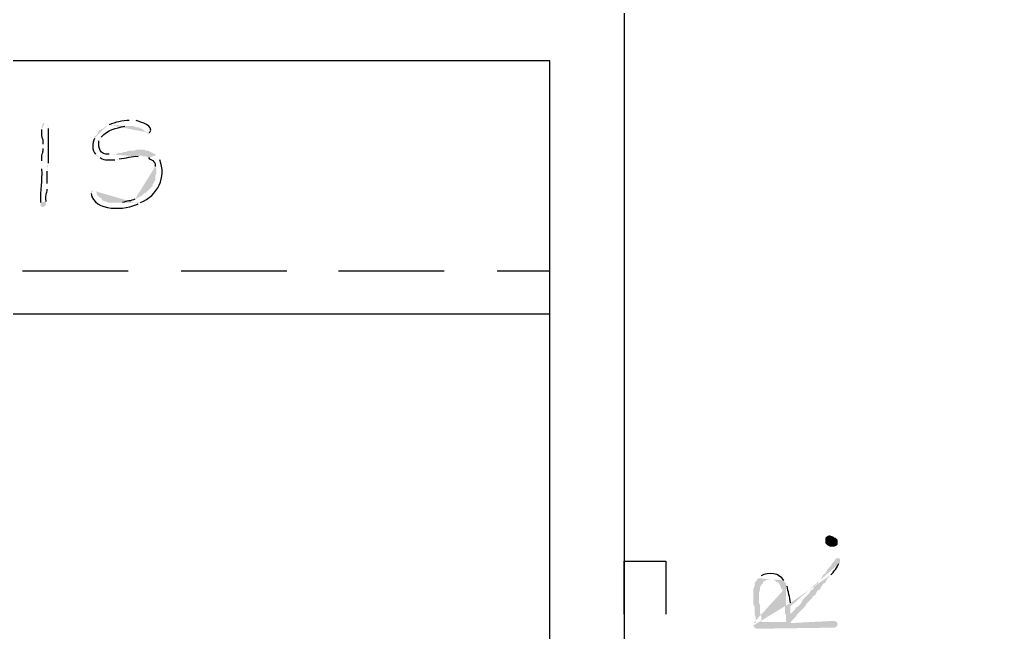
# Model space of a CAD drawing. Header units: inches. Extents: x -167 to 6071, y -6287 to -2731.
# Drawn here: x 1431.78 to 1478.89, y -5988.2 to -5959.16 of the extents above; entities that cross this region are included whole.
import ezdxf

# ---------------------------------------------------------------- set-up
doc = ezdxf.new("R2010")
doc.units = ezdxf.units.IN
doc.header["$LTSCALE"] = 96
doc.header["$MEASUREMENT"] = 0
doc.layers.add('PDF_Geometry', color=7, linetype='Continuous', true_color=0x4a4a4a)
doc.layers.add('PDF_Solid Fills', color=7, linetype='Continuous')

msp = doc.modelspace()

# ---------------------------------------------------------------- hatches: boundary and pattern name
at = {"layer": 'PDF_Solid Fills', "transparency": 33554559}
h = msp.add_hatch(color=256, dxfattribs=at)
h.paths.add_polyline_path([(1432.97, -5964.042), (1432.863, -5964.095), (1432.81, -5964.255), (1432.81, -5964.362)], flags=0)
h.paths.add_polyline_path([(1432.863, -5965.055), (1432.863, -5965.269)], flags=0)
h.paths.add_polyline_path([(1432.81, -5965.855), (1432.81, -5966.229)], flags=0)
h.paths.add_polyline_path([(1432.757, -5967.829), (1432.757, -5967.989), (1432.863, -5968.042), (1432.97, -5967.989), (1433.023, -5967.935), (1433.023, -5967.775)], flags=0)
h.paths.add_polyline_path([(1433.077, -5967.189), (1433.077, -5966.922)], flags=0)
h.paths.add_polyline_path([(1433.077, -5966.335), (1433.077, -5966.069), (1433.13, -5965.962)], flags=0)
h.paths.add_polyline_path([(1433.13, -5964.309), (1433.13, -5964.202), (1433.077, -5964.095)], flags=0)
h = msp.add_hatch(color=256, dxfattribs=at)
h.paths.add_polyline_path([(1435.957, -5964.149), (1435.85, -5964.202), (1435.743, -5964.309), (1435.637, -5964.362), (1435.53, -5964.415), (1435.477, -5964.522), (1435.423, -5964.629), (1435.317, -5964.682), (1435.317, -5964.789)], flags=0)
h.paths.add_polyline_path([(1435.37, -5965.535), (1435.423, -5965.642), (1435.477, -5965.642), (1435.583, -5965.695)], flags=0)
h.paths.add_polyline_path([(1436.277, -5965.802), (1436.383, -5965.802), (1436.49, -5965.749)], flags=0)
h.paths.add_polyline_path([(1437.397, -5965.642), (1437.503, -5965.589), (1438.25, -5965.589), (1438.197, -5965.535), (1436.01, -5965.535)], flags=0)
h.paths.add_polyline_path([(1435.53, -5964.895), (1435.583, -5964.789), (1435.637, -5964.735)], flags=0)
h.paths.add_polyline_path([(1436.757, -5964.202), (1437.023, -5964.202)], flags=0)
h = msp.add_hatch(color=256, dxfattribs=at)
h.paths.add_polyline_path([(1437.023, -5963.935), (1436.97, -5963.935)], flags=0)
h.paths.add_polyline_path([(1436.01, -5964.149), (1435.957, -5964.149), (1437.023, -5964.202), (1437.183, -5964.202), (1437.29, -5964.255), (1437.397, -5964.255), (1437.503, -5964.309), (1437.61, -5964.362), (1437.717, -5964.469), (1437.77, -5964.469), (1437.77, -5964.522), (1437.877, -5964.575), (1437.93, -5964.522)], flags=0)
h.paths.add_polyline_path([(1437.29, -5963.935), (1437.13, -5963.935)], flags=0)
for points in [[(1437.503, -5965.322), (1437.343, -5965.322), (1437.183, -5965.375), (1436.917, -5965.375), (1436.81, -5965.429), (1436.703, -5965.429), (1436.597, -5965.482), (1436.437, -5965.482), (1436.33, -5965.535), (1436.01, -5965.535), (1438.197, -5965.535), (1438.09, -5965.482), (1437.983, -5965.429), (1437.877, -5965.375), (1437.77, -5965.375), (1437.663, -5965.322)], [(1470.57, -5983.935), (1470.57, -5984.042), (1470.517, -5984.095), (1470.41, -5984.149), (1470.197, -5984.149), (1470.09, -5984.095), (1469.983, -5983.989), (1469.983, -5983.722), (1470.037, -5983.669), (1470.143, -5983.615), (1470.197, -5983.615), (1470.357, -5983.669), (1470.41, -5983.722), (1470.463, -5983.722), (1470.57, -5983.829)], [(1466.57, -5986.442), (1466.57, -5986.869), (1466.623, -5986.975), (1466.623, -5987.349), (1466.677, -5987.509), (1466.677, -5987.775), (1466.73, -5985.749), (1466.677, -5985.802), (1466.623, -5985.909), (1466.623, -5986.015), (1466.57, -5986.175), (1466.57, -5986.282)]]:
    msp.add_hatch(color=256, dxfattribs=at).paths.add_polyline_path(points)
h = msp.add_hatch(color=256, dxfattribs=at)
h.paths.add_polyline_path([(1438.25, -5965.589), (1437.503, -5965.589), (1437.663, -5965.642), (1437.77, -5965.642), (1437.877, -5965.695)], flags=0)
h.paths.add_polyline_path([(1438.197, -5966.122), (1438.25, -5966.229), (1438.25, -5966.442), (1438.197, -5966.549), (1438.197, -5966.762), (1438.09, -5966.975), (1438.037, -5967.082), (1437.93, -5967.189), (1437.877, -5967.242), (1437.77, -5967.349), (1437.663, -5967.402), (1437.557, -5967.509), (1437.45, -5967.562), (1437.343, -5967.615), (1437.237, -5967.669)], flags=0)
h.paths.add_polyline_path([(1436.65, -5967.829), (1436.277, -5967.829), (1437.503, -5967.829)], flags=0)
h.paths.add_polyline_path([(1438.41, -5965.802), (1438.303, -5965.695)], flags=0)
h = msp.add_hatch(color=256, dxfattribs=at)
h.paths.add_polyline_path([(1435.263, -5967.242), (1435.157, -5967.295), (1435.157, -5967.402)], flags=0)
h.paths.add_polyline_path([(1437.397, -5967.882), (1437.503, -5967.829), (1435.957, -5967.829), (1435.85, -5967.775), (1435.797, -5967.775), (1435.69, -5967.722), (1435.637, -5967.615), (1435.53, -5967.562), (1435.423, -5967.455), (1435.423, -5967.349), (1435.37, -5967.295)], flags=0)
h = msp.add_hatch(color=256, dxfattribs=at)
h.paths.add_polyline_path([(1468.33, -5986.815), (1468.33, -5987.775), (1468.383, -5987.669), (1468.597, -5987.455), (1468.65, -5987.349), (1468.757, -5987.242), (1468.863, -5987.135), (1468.917, -5987.082), (1469.023, -5986.975), (1469.077, -5986.869), (1469.237, -5986.709), (1469.343, -5986.602), (1469.397, -5986.495), (1469.503, -5986.442), (1469.61, -5986.229), (1469.717, -5986.175), (1469.77, -5986.069), (1469.823, -5986.015), (1469.877, -5985.909), (1469.983, -5985.855), (1470.037, -5985.749), (1470.09, -5985.642), (1470.25, -5985.482)], flags=0)
h.paths.add_polyline_path([(1470.623, -5984.949), (1470.677, -5984.895), (1470.677, -5984.735), (1470.57, -5984.682), (1470.463, -5984.735), (1470.41, -5984.842), (1470.303, -5984.949), (1470.25, -5985.055), (1470.143, -5985.162), (1470.09, -5985.215), (1469.983, -5985.429), (1469.877, -5985.482), (1469.823, -5985.589), (1469.77, -5985.695), (1469.663, -5985.802), (1469.61, -5985.909), (1469.503, -5985.962), (1469.45, -5986.069), (1469.397, -5986.175), (1469.29, -5986.229), (1469.237, -5986.335), (1469.023, -5986.549), (1468.917, -5986.655), (1468.863, -5986.762), (1468.81, -5986.869), (1468.703, -5986.975), (1468.597, -5987.029), (1468.543, -5987.135), (1468.437, -5987.242), (1468.33, -5987.349), (1468.33, -5986.975)], flags=0)
h = msp.add_hatch(color=256, dxfattribs=at)
h.paths.add_polyline_path([(1466.783, -5985.642), (1466.837, -5986.442), (1466.837, -5986.335), (1466.89, -5986.175), (1466.89, -5986.069), (1466.943, -5985.962), (1466.997, -5985.909), (1467.05, -5985.802), (1467.157, -5985.749), (1467.263, -5985.695), (1467.477, -5985.695), (1467.583, -5985.749), (1467.637, -5985.802), (1467.743, -5985.855), (1467.797, -5985.909), (1467.85, -5986.015), (1467.903, -5986.175), (1467.957, -5986.175), (1467.957, -5986.335), (1468.01, -5986.442), (1468.01, -5986.655), (1468.063, -5986.762), (1468.063, -5987.295), (1468.117, -5987.402), (1468.117, -5987.722), (1468.117, -5985.855), (1468.063, -5985.855), (1468.01, -5985.749)], flags=0)
h.paths.add_polyline_path([(1466.943, -5985.535), (1466.837, -5985.589)], flags=0)
h = msp.add_hatch(color=256, dxfattribs=at)
h.paths.add_polyline_path([(1466.57, -5987.882), (1466.623, -5987.989), (1466.73, -5988.042), (1470.357, -5987.989), (1470.41, -5987.989), (1470.517, -5987.935), (1470.57, -5987.829), (1470.517, -5987.722), (1470.41, -5987.669), (1470.357, -5987.669), (1468.33, -5987.775), (1468.33, -5986.815)], flags=0)
h.paths.add_polyline_path([(1468.17, -5986.015), (1468.117, -5985.962), (1468.117, -5987.722), (1466.943, -5987.722), (1466.943, -5987.455), (1466.89, -5987.295), (1466.89, -5986.922), (1466.837, -5986.815), (1466.837, -5986.442), (1466.783, -5985.642), (1466.73, -5985.749), (1466.677, -5987.775), (1466.57, -5987.775)], flags=0)

# ---------------------------------------------------------------- linework, layer by layer
at = {"layer": 'PDF_Geometry', "color": 7}
msp.add_lwpolyline([(1474.89, -5876.095), (1460.437, -5876.095), (1460.437, -5990.815), (1456.917, -5990.815), (1456.917, -5961.109), (1396.917, -5961.109), (1396.917, -6048.575), (1456.917, -6048.575), (1456.917, -6018.815), (1460.437, -6018.815), (1460.437, -6048.575), (1478.89, -6048.575), (1478.89, -6052.042), (1386.89, -6052.042), (1386.89, -5997.589), (1373.663, -5997.589), (1373.663, -5994.069)], dxfattribs=at)
at = {"layer": 'PDF_Geometry'}
for points in [[(1436.917, -5971.082), (1431.903, -5971.082)], [(1444.437, -5971.082), (1439.423, -5971.082)], [(1451.903, -5971.082), (1446.89, -5971.082)], [(1456.917, -5971.082), (1454.41, -5971.082)], [(1456.917, -6036.575), (1408.917, -6036.575), (1408.917, -5973.109), (1456.917, -5973.109)], [(1460.437, -5987.349), (1460.437, -5984.842), (1462.41, -5984.842), (1462.41, -5987.349)]]:
    msp.add_lwpolyline(points, dxfattribs=at)
at = {"layer": 'PDF_Geometry', "color": 7}
for points in [[(1432.81, -5964.362), (1432.771, -5964.924), (1432.888, -5964.659), (1432.863, -5965.055)], [(1433.13, -5965.962), (1433.13, -5965.411), (1433.13, -5964.86), (1433.13, -5964.309)], [(1435.637, -5964.735), (1435.964, -5964.352), (1436.322, -5964.316), (1436.757, -5964.202)], [(1436.97, -5963.935), (1436.64, -5963.945), (1436.31, -5964.011), (1436.01, -5964.149)], [(1437.93, -5964.522), (1438.182, -5964.168), (1437.502, -5964.012), (1437.29, -5963.935)], [(1435.317, -5964.789), (1435.208, -5964.991), (1435.19, -5965.366), (1435.37, -5965.535)], [(1432.863, -5965.269), (1432.885, -5965.606), (1432.778, -5965.341), (1432.81, -5965.855)], [(1436.01, -5965.535), (1435.569, -5965.553), (1435.502, -5965.262), (1435.53, -5964.895)], [(1435.583, -5965.695), (1435.87, -5965.873), (1435.934, -5965.783), (1436.277, -5965.802)], [(1436.49, -5965.749), (1436.799, -5965.753), (1437.08, -5965.597), (1437.397, -5965.642)], [(1437.877, -5965.695), (1437.958, -5965.799), (1438.233, -5965.839), (1438.197, -5966.122)], [(1432.81, -5966.229), (1432.844, -5966.85), (1432.722, -5967.202), (1432.757, -5967.829)], [(1437.503, -5967.829), (1438.31, -5967.504), (1438.75, -5966.619), (1438.41, -5965.802)], [(1433.077, -5966.922), (1433.077, -5966.727), (1433.077, -5966.531), (1433.077, -5966.335)], [(1433.023, -5967.775), (1432.994, -5967.317), (1433.059, -5967.47), (1433.077, -5967.189)], [(1435.157, -5967.402), (1435.272, -5968.266), (1436.827, -5968.207), (1437.397, -5967.882)], [(1437.237, -5967.669), (1437.052, -5967.762), (1436.845, -5967.751), (1436.65, -5967.829)]]:
    msp.add_open_spline(points, degree=3, dxfattribs=at)
at = {"layer": 'PDF_Geometry'}
for points in [[(1470.25, -5985.482), (1470.361, -5985.366), (1470.572, -5985.099), (1470.623, -5984.949)], [(1468.01, -5985.749), (1467.831, -5985.411), (1467.254, -5985.319), (1466.943, -5985.535)], [(1468.33, -5986.815), (1468.324, -5986.536), (1468.191, -5986.287), (1468.17, -5986.015)]]:
    msp.add_open_spline(points, degree=3, dxfattribs=at)

doc.saveas('drawing.dxf')
